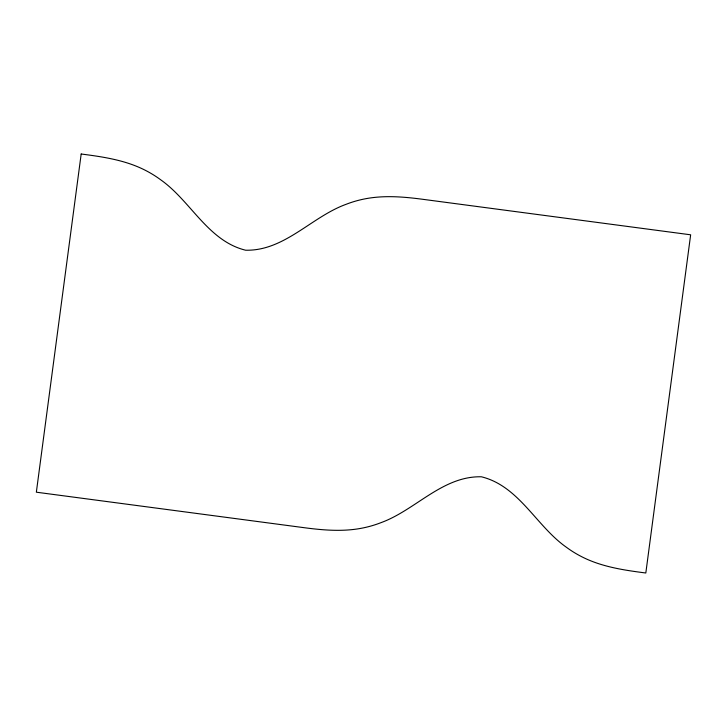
<?xml version="1.0" encoding="UTF-8"?>
<svg xmlns="http://www.w3.org/2000/svg" width="727" height="727" viewBox="0 0 727 727"><rect width="100%" height="100%" fill="white"/><g stroke="black" fill="none" stroke-linecap="round" stroke-linejoin="round"><path stroke-width="1.09" d="M81.179 154.006L36.35 492.197L302.995 527.538C323.133 530.228 343.816 532.064 363.873 527.766A109.177 109.177 0 0 0 381.175 522.586C415.626 510 442.634 475.876 481.374 476.785C519.023 486.009 536.199 525.975 566.188 547.113A109.177 109.177 0 0 0 581.536 556.628C601.447 566.869 623.875 570.168 645.821 572.994L690.65 234.803L424.005 199.462C403.867 196.772 383.184 194.936 363.127 199.234A109.177 109.177 0 0 0 345.825 204.414C311.374 217 284.366 251.124 245.626 250.215C207.977 240.991 190.801 201.025 160.812 179.887A109.177 109.177 0 0 0 145.464 170.372C125.553 160.131 103.125 156.832 81.179 154.006"/></g></svg>
